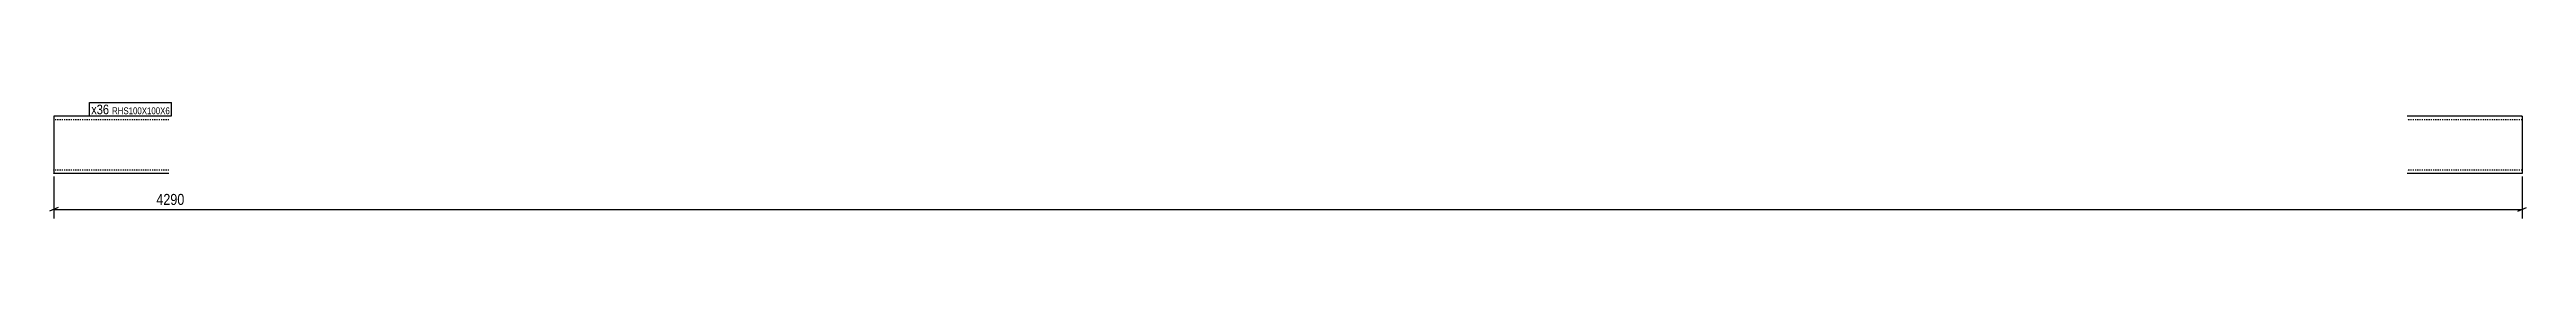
# Model space of a CAD drawing. Header units: millimetres. Extents: x 15 to 4320, y 15 to 217.
import ezdxf

# ---------------------------------------------------------------- set-up
doc = ezdxf.new("R2010")
doc.units = ezdxf.units.MM
doc.linetypes.add('DXK_LINE_DOT2', pattern=[3.9198, 1.9599, -1.9599])
for name, color, linetype in [('MÅLSÆTNING', 7, 'Continuous'), ('STÅL', 7, 'Continuous'), ('TEKST', 7, 'Continuous')]:
    doc.layers.add(name, color=color, linetype=linetype)
doc.styles.add('Arial Narrow', font='ARIALN.TTF', dxfattribs={"height": 0.2})

msp = doc.modelspace()

# ---------------------------------------------------------------- linework, layer by layer
at = {"layer": 'MÅLSÆTNING', "color": 7, "linetype": 'Continuous'}
for p, q in [((22.5, 88.4), (22.5, 15)), ((4312.5, 88.4), (4312.5, 15)), ((30, 34), (15, 28)), ((22.5, 31), (4312.5, 31)), ((4305, 28), (4320, 34))]:
    msp.add_line(p, q, dxfattribs=at)
at = {"layer": 'STÅL', "color": 2, "linetype": 'Continuous'}
for p, q in [((222.5, 193.4), (22.5, 193.4)), ((22.5, 193.4), (22.5, 94.3)), ((4312.5, 193.4), (4112.5, 193.4)), ((4312.5, 193.4), (4312.5, 93.4)), ((22.5, 93.4), (22.5, 94.3)), ((222.5, 93.4), (22.5, 93.4)), ((4312.5, 93.4), (4112.5, 93.4))]:
    msp.add_line(p, q, dxfattribs=at)
at = {"layer": 'STÅL', "color": 7, "linetype": 'DXK_LINE_DOT2'}
for p, q in [((222.5, 187.4), (22.5, 187.4)), ((4312.5, 187.4), (4112.5, 187.4)), ((4312.5, 192.5), (4312.5, 193.4)), ((22.5, 99.4), (22.5, 99.9)), ((222.5, 99.4), (22.5, 99.4)), ((4312.5, 99.4), (4112.5, 99.4)), ((4312.5, 99.4), (4312.5, 99.9))]:
    msp.add_line(p, q, dxfattribs=at)

# ---------------------------------------------------------------- next in the draw order: wipeouts: each hides what was drawn before it
at = {"color": 0}
for points, layer in [([(4138.4, 34.8), (4138.4, 62.8), (196.6, 62.8), (196.6, 34.8)], 'MÅLSÆTNING'), ([(118.4, 196.9), (118.4, 214.4), (87.5, 214.4), (87.5, 196.9)], 'TEKST')]:
    msp.add_wipeout(points, dxfattribs=at).dxf.layer = layer

# ---------------------------------------------------------------- next in the draw order: texts
at = {"layer": 'MÅLSÆTNING', "color": 3, "style": 'Arial Narrow'}
msp.add_text('4290', height=19.09, dxfattribs=at).set_placement((200.6, 38.8))

# ---------------------------------------------------------------- next in the draw order: wipeouts: each hides what was drawn before it
at = {"color": 0}
msp.add_wipeout([(118.4, 196.9), (118.4, 214.4), (87.5, 214.4), (87.5, 196.9)], dxfattribs=at).dxf.layer = 'TEKST'

# ---------------------------------------------------------------- next in the draw order: linework, layer by layer
at = {"layer": 'TEKST', "color": 7, "linetype": 'Continuous'}
msp.add_line((84.5, 193.9), (84.5, 217.4), dxfattribs=at)

# ---------------------------------------------------------------- next in the draw order: wipeouts: each hides what was drawn before it
at = {"color": 0}
msp.add_wipeout([(224.2, 196.9), (224.2, 209.4), (123.7, 209.4), (123.7, 196.9)], dxfattribs=at).dxf.layer = 'TEKST'

# ---------------------------------------------------------------- next in the draw order: wipeouts: each hides what was drawn before it
msp.add_wipeout([(224.2, 196.9), (224.2, 209.4), (123.7, 209.4), (123.7, 196.9)], dxfattribs=at).dxf.layer = 'TEKST'

# ---------------------------------------------------------------- next in the draw order: linework, layer by layer
at = {"layer": 'TEKST', "color": 7, "linetype": 'Continuous'}
for p, q in [((84.5, 217.4), (227.2, 217.4)), ((227.2, 193.9), (227.2, 217.4)), ((84.5, 193.9), (227.2, 193.9))]:
    msp.add_line(p, q, dxfattribs=at)

# ---------------------------------------------------------------- next in the draw order: texts
at = {"layer": 'TEKST', "color": 3, "style": 'Arial Narrow'}
for s, height, p in [('x36', 16.7, (87.5, 196.9)), ('RHS100X100X6', 11.93, (123.7, 196.9))]:
    msp.add_text(s, height=height, dxfattribs=at).set_placement(p)

doc.saveas('drawing.dxf')
